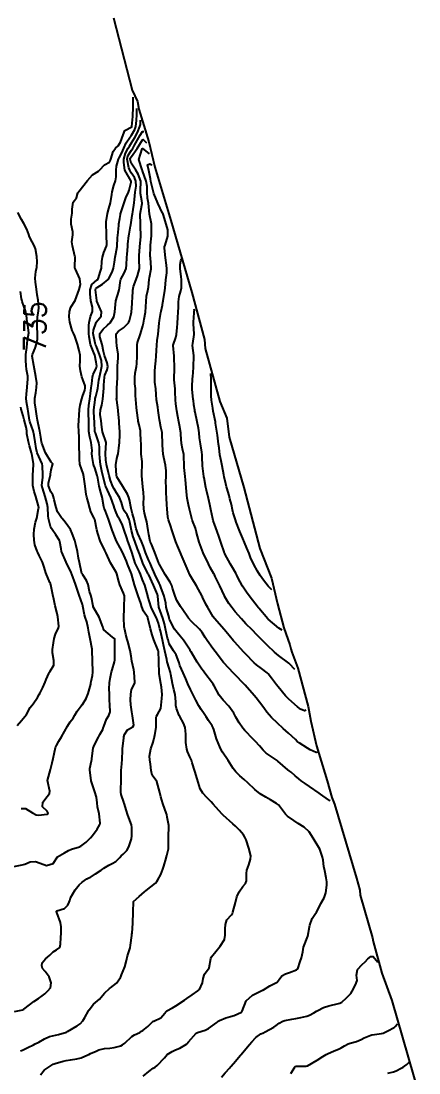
# Model space of a CAD drawing. Header units: metres. Extents: x 298520 to 308411, y 7433745 to 7450750.
# Drawn here: x 299092.3 to 299165.2, y 7449968.8 to 7450161.6 of the extents above; entities that cross this region are included whole.
import ezdxf
from ezdxf.enums import TextEntityAlignment as Align

# ---------------------------------------------------------------- set-up
doc = ezdxf.new("R2010")
doc.units = ezdxf.units.M
doc.header["$LTSCALE"] = 10
for name, color, linetype in [('Area', 45, 'Continuous'), ('Cotas', 45, 'Continuous'), ('Curvas de Nivel 1m', 11, 'Continuous'), ('Curvas de Nivel 5m', 15, 'Continuous')]:
    doc.layers.add(name, color=color, linetype=linetype)
doc.styles.add('Style-STANDARD', font='STANDARD.shx')

msp = doc.modelspace()

# ---------------------------------------------------------------- linework, layer by layer
at = {"layer": 'Area'}
msp.add_polyline3d([(299109.22, 7450162.2, 735.67), (299112.67, 7450148.95, 735.79), (299113.61, 7450146.84, 735.72), (299113.88, 7450145.45, 735.74), (299115.69, 7450139.48, 739.64), (299116.83, 7450134.81, 741.78), (299119.74, 7450125.02, 741.05), (299123.55, 7450111.86, 742.61), (299125.93, 7450103.21, 743.55), (299126.01, 7450101.61, 743.55), (299128.68, 7450091.88, 744.25), (299129.97, 7450088.84, 744.46), (299130.43, 7450085.34, 744.49), (299133.09, 7450076.13, 744.83), (299136.04, 7450064.91, 744.59), (299138.19, 7450059.5, 744.45), (299139.28, 7450054.82, 743.93), (299140.42, 7450050.38, 743.38), (299141.52, 7450047.29, 742.92), (299141.72, 7450046.57, 742.9), (299141.92, 7450045.92, 742.72), (299143.02, 7450043.03, 742.27), (299144.89, 7450035.98, 741.62), (299145.4, 7450033.29, 741.31), (299146.42, 7450028.75, 740.68), (299148.36, 7450022.35, 740.01), (299149.19, 7450019.29, 739.66), (299149.73, 7450018.05, 739.55), (299153.74, 7450004.49, 739.21), (299154.34, 7450002.34, 739.31), (299154.43, 7450001.42, 739.21), (299156.66, 7449993.59, 739.5), (299156.79, 7449992.93, 739.55), (299158.37, 7449987.12, 740.06), (299160.21, 7449982.09, 740.57), (299165.17, 7449964.93, 743.03)], dxfattribs=at)
at = {"layer": 'Curvas de Nivel 1m', "flags": 128}
for points, elevation in [([(299091.08, 7449980.08), (299092.65, 7449980.39), (299092.72, 7449980.42), (299092.8, 7449980.49), (299093.83, 7449981.31), (299094.67, 7449981.92), (299095.48, 7449982.46), (299096.2, 7449982.93), (299096.69, 7449983.33), (299097.24, 7449983.89), (299097.67, 7449984.43), (299097.83, 7449985.31), (299097.43, 7449986.43), (299096.73, 7449987.42), (299096.25, 7449987.96), (299096.09, 7449988.45), (299096.18, 7449989.02), (299096.76, 7449989.75), (299097.16, 7449990.04), (299097.57, 7449990.43), (299098.17, 7449991.03), (299098.78, 7449991.4), (299099.41, 7449991.79), (299099.51, 7449992.41), (299099.61, 7449993.61), (299099.68, 7449994.41), (299099.64, 7449995.6), (299099.5, 7449996.41), (299098.86, 7449998.2), (299098.8, 7449998.42), (299098.81, 7449998.48), (299098.86, 7449998.52), (299100.29, 7449998.98), (299100.88, 7449999.55), (299101.14, 7450000.14), (299101.21, 7450000.4), (299101.38, 7450000.88), (299102.23, 7450002.38), (299102.92, 7450003.27), (299103.51, 7450003.78), (299104.38, 7450004.36), (299104.74, 7450004.55), (299104.94, 7450004.65), (299105.96, 7450005.32), (299106.96, 7450006), (299107.15, 7450006.13), (299107.45, 7450006.32), (299108.38, 7450006.9), (299108.97, 7450007.18), (299109.68, 7450007.59), (299110.37, 7450008.29), (299110.67, 7450008.6), (299110.99, 7450008.89), (299111.69, 7450009.59), (299112.06, 7450010.26), (299112.51, 7450011.74), (299112.58, 7450012.26), (299112.61, 7450013.81), (299112.54, 7450014.26), (299112.24, 7450015.09), (299111.8, 7450016.27), (299111.64, 7450016.83), (299111.17, 7450018.28), (299111.15, 7450018.32), (299111.1, 7450018.44), (299110.67, 7450019.83), (299110.59, 7450020.28), (299110.57, 7450020.84), (299110.62, 7450022.28), (299110.64, 7450023.75), (299110.64, 7450024.28), (299110.68, 7450024.78), (299110.84, 7450026.28), (299110.89, 7450027.95), (299110.91, 7450028.27), (299111.14, 7450030.17), (299111.14, 7450030.27), (299111.12, 7450030.39), (299111.25, 7450030.85), (299111.81, 7450031.72), (299112.79, 7450032.25), (299112.95, 7450032.58), (299112.69, 7450034.26), (299112.58, 7450034.98), (299112.42, 7450036.26), (299112.37, 7450037.22), (299112.38, 7450038.26), (299112.53, 7450039.08), (299113.13, 7450040.25), (299113.17, 7450040.44), (299113.02, 7450042.25), (299112.94, 7450042.71), (299112.61, 7450044.26), (299112.46, 7450045.22), (299112.3, 7450046.26), (299111.85, 7450047.87), (299111.73, 7450048.27), (299111.47, 7450049.18), (299111.29, 7450050.08), (299111.25, 7450050.27), (299111.19, 7450050.57), (299111.11, 7450052.28), (299111.17, 7450053.92), (299111.18, 7450054.28), (299111.26, 7450055.99), (299111.24, 7450056.27), (299111.08, 7450056.76), (299110.42, 7450058.29), (299110.2, 7450058.91), (299109.87, 7450060.3), (299109.79, 7450060.48), (299109.61, 7450060.77), (299108.69, 7450062.31), (299107.9, 7450064.07), (299107.79, 7450064.32), (299107.66, 7450064.57), (299106.77, 7450066.33), (299106.34, 7450067.69), (299106.19, 7450068.34), (299105.79, 7450070.27), (299105.78, 7450070.34), (299105.72, 7450070.5), (299105.07, 7450071.68), (299104.88, 7450072.35), (299104.62, 7450073.5), (299104.33, 7450074.36), (299104.23, 7450074.81), (299104.07, 7450076.37), (299103.82, 7450078.09), (299103.76, 7450078.37), (299103.72, 7450078.48), (299103.04, 7450080.38), (299102.99, 7450081.24), (299102.99, 7450082.38), (299102.95, 7450083.3), (299102.97, 7450084.38), (299102.94, 7450085.34), (299102.89, 7450086.38), (299102.85, 7450087.45), (299102.86, 7450088.38), (299102.96, 7450089.36), (299103.03, 7450090.38), (299103.13, 7450091.22), (299103.45, 7450092.38), (299103.58, 7450092.78), (299104.01, 7450093.98), (299104.05, 7450094.32), (299104.06, 7450094.36), (299104.02, 7450094.74), (299103.59, 7450095.93), (299103.44, 7450096.37), (299103.18, 7450097.51), (299103.09, 7450098.37), (299103.11, 7450099.33), (299103.12, 7450100.37), (299102.96, 7450101.25), (299102.63, 7450102.38), (299102.13, 7450103.87), (299101.89, 7450104.39), (299101.67, 7450104.86), (299101.21, 7450106.4), (299101.14, 7450107.42), (299101.19, 7450108.4), (299101.42, 7450109.16), (299102.2, 7450110.39), (299102.95, 7450112.38), (299103.19, 7450113.34), (299103.04, 7450114.38), (299102.27, 7450116.13), (299102.18, 7450116.39), (299102.17, 7450116.49), (299102.19, 7450118.39), (299102.17, 7450118.52), (299101.73, 7450120.4), (299101.61, 7450121.11), (299101.78, 7450122.4), (299101.78, 7450122.96), (299101.51, 7450124.4), (299101.49, 7450125.29), (299101.66, 7450126.4), (299101.68, 7450127.12), (299101.82, 7450128.4), (299102.09, 7450128.72), (299102.43, 7450129.23), (299102.72, 7450130.1), (299102.87, 7450130.38), (299104.46, 7450132.36), (299105.41, 7450133.42), (299106.48, 7450134.1), (299106.72, 7450134.34), (299107.58, 7450135.24), (299108.5, 7450135.76), (299108.7, 7450136.12), (299108.74, 7450136.31), (299109.16, 7450137.68), (299109.63, 7450138.3), (299110.09, 7450138.74), (299110.54, 7450139.42), (299110.77, 7450140.07), (299110.82, 7450140.29), (299111.33, 7450141.52), (299112.58, 7450142.21), (299112.61, 7450142.24), (299112.62, 7450142.27), (299112.76, 7450144.11), (299112.82, 7450145.88), (299112.85, 7450147.66)], 736), ([(299092.19, 7449972.86), (299092.56, 7449973.01), (299093.56, 7449973.49), (299094.58, 7449973.96), (299094.92, 7449974.12), (299095.57, 7449974.46), (299096.59, 7449975.06), (299097.51, 7449975.51), (299098.6, 7449975.73), (299099.18, 7449975.83), (299100.6, 7449976.31), (299100.79, 7449976.4), (299102.61, 7449977.45), (299103.15, 7449977.83), (299103.65, 7449978.36), (299104, 7449978.98), (299104.65, 7449980.18), (299104.72, 7449980.28), (299104.76, 7449980.35), (299105.58, 7449981.42), (299106.67, 7449982.33), (299107.59, 7449983.41), (299108.51, 7449984.3), (299108.7, 7449984.43), (299109.76, 7449985.24), (299110.5, 7449986.28), (299110.57, 7449986.43), (299110.73, 7449986.77), (299111.3, 7449988.27), (299111.61, 7449989.42), (299111.82, 7449990.26), (299112.26, 7449991.73), (299112.37, 7449992.26), (299112.58, 7449994.03), (299112.62, 7449994.25), (299112.65, 7449994.42), (299112.79, 7449996.25), (299112.86, 7449998.25), (299112.89, 7450000.25), (299113.96, 7450001.18), (299114.91, 7450001.98), (299115.23, 7450002.23), (299116.93, 7450003.57), (299117.2, 7450003.93), (299117.37, 7450004.2), (299117.93, 7450005.21), (299118.29, 7450006.19), (299118.45, 7450006.71), (299118.88, 7450008.18), (299118.9, 7450008.26), (299118.99, 7450008.65), (299119.28, 7450009.9), (299119.32, 7450010.18), (299119.29, 7450011.91), (299119.29, 7450012.18), (299119.37, 7450013.86), (299119.35, 7450014.18), (299119.08, 7450015.69), (299118.98, 7450016.18), (299118.94, 7450016.33), (299118.25, 7450018.19), (299117.9, 7450019.41), (299117.72, 7450020.19), (299117.15, 7450022.2), (299116.31, 7450023.36), (299116.13, 7450024.22), (299116.01, 7450025.4), (299115.87, 7450026.22), (299115.84, 7450026.86), (299116.09, 7450028.22), (299116.47, 7450029.44), (299116.68, 7450030.21), (299116.79, 7450030.67), (299117.06, 7450032.2), (299117.05, 7450033.97), (299117.08, 7450034.2), (299117.3, 7450034.51), (299117.9, 7450035.6), (299117.97, 7450036.19), (299118.08, 7450037.44), (299118.17, 7450038.19), (299118.04, 7450039.51), (299117.89, 7450040.19), (299117.61, 7450041.98), (299117.6, 7450042.2), (299117.56, 7450044.05), (299117.55, 7450044.2), (299117.45, 7450046.19), (299117.43, 7450046.24), (299116.65, 7450048.21), (299116.33, 7450049.08), (299116.01, 7450050.22), (299115.54, 7450052.2), (299115.53, 7450052.23), (299115.51, 7450052.26), (299114.74, 7450053.44), (299114.43, 7450054.24), (299114.22, 7450054.92), (299113.76, 7450056.25), (299113.56, 7450056.82), (299113.1, 7450058.25), (299112.91, 7450058.93), (299112.52, 7450060.26), (299111.82, 7450062.07), (299111.75, 7450062.27), (299111.63, 7450062.61), (299110.86, 7450064.28), (299110.43, 7450065.06), (299109.8, 7450066.3), (299109.68, 7450066.57), (299109.02, 7450068.31), (299108.65, 7450069.37), (299108.31, 7450070.31), (299107.74, 7450071.8), (299107.55, 7450072.32), (299107.47, 7450072.6), (299107.13, 7450074.33), (299106.91, 7450075.2), (299106.61, 7450076.33), (299106.34, 7450077.81), (299106.24, 7450078.34), (299105.84, 7450079.73), (299105.66, 7450080.16), (299105.59, 7450080.34), (299105.32, 7450081.81), (299105.29, 7450082.35), (299105.3, 7450082.92), (299105.14, 7450084.35), (299104.88, 7450085.34), (299104.74, 7450086.36), (299104.72, 7450087.16), (299104.7, 7450088.36), (299104.67, 7450089.64), (299104.66, 7450090.36), (299104.73, 7450091.12), (299104.88, 7450092.36), (299105.01, 7450093.34), (299105.15, 7450094.35), (299105.24, 7450095.13), (299105.38, 7450096.35), (299105.5, 7450096.88), (299106.05, 7450097.95), (299106.15, 7450098.24), (299106.17, 7450098.34), (299106.06, 7450099.08), (299105.79, 7450100.34), (299105.62, 7450100.81), (299105.05, 7450102.35), (299104.76, 7450103.72), (299104.7, 7450104.35), (299104.72, 7450105.78), (299104.8, 7450106.35), (299105.05, 7450107.47), (299105.36, 7450108.35), (299105.37, 7450109.16), (299105.1, 7450110.35), (299104.98, 7450111.58), (299104.98, 7450112.35), (299105.26, 7450113.33), (299106.24, 7450114.15), (299106.36, 7450114.22), (299106.45, 7450114.34), (299106.86, 7450115.74), (299107.01, 7450116.33), (299107.11, 7450117.51), (299107.2, 7450118.33), (299107.46, 7450119.17), (299107.97, 7450120.32), (299108.03, 7450120.62), (299107.95, 7450122.32), (299107.94, 7450122.73), (299107.89, 7450124.32), (299107.9, 7450124.79), (299108.16, 7450126.32), (299108.4, 7450127.22), (299108.67, 7450128.31), (299108.91, 7450129.83), (299109.01, 7450130.3), (299109.31, 7450131.44), (299109.59, 7450132.3), (299109.73, 7450133.04), (299109.72, 7450134.3), (299109.81, 7450134.98), (299110.15, 7450136.29), (299110.26, 7450136.54), (299110.52, 7450136.95), (299110.97, 7450137.85), (299111.13, 7450138.28), (299111.54, 7450139.28), (299112.22, 7450140.27), (299112.38, 7450140.45), (299112.56, 7450140.71), (299113.12, 7450141.72), (299113.31, 7450142.26), (299113.47, 7450143.38), (299113.5, 7450144.47), (299113.52, 7450145.56)], 737), ([(299095.89, 7449968.46), (299096.52, 7449969.3), (299098.19, 7449970.43), (299098.53, 7449970.57), (299099.99, 7449970.96), (299100.54, 7449971.09), (299101.39, 7449971.24), (299102.54, 7449971.38), (299103.33, 7449971.58), (299104.55, 7449972.13), (299104.7, 7449972.2), (299105.04, 7449972.35), (299106.07, 7449972.82), (299106.56, 7449973.03), (299107.58, 7449973.3), (299108.57, 7449973.38), (299109.36, 7449973.5), (299110.58, 7449973.81), (299110.9, 7449973.95), (299111.32, 7449974.27), (299112.6, 7449975.47), (299113.06, 7449975.78), (299114.03, 7449976.24), (299114.38, 7449976.45), (299114.61, 7449976.62), (299115.52, 7449977.31), (299116.39, 7449978.21), (299116.53, 7449978.3), (299116.62, 7449978.33), (299117.89, 7449978.93), (299118.65, 7449979.74), (299118.83, 7449980), (299119.03, 7449980.18), (299120.05, 7449980.77), (299120.66, 7449981.1), (299122.25, 7449982.14), (299122.68, 7449982.45), (299123.65, 7449983.15), (299124.69, 7449983.89), (299124.83, 7449983.97), (299125.01, 7449984.11), (299125.51, 7449985.3), (299125.64, 7449986.1), (299125.89, 7449986.94), (299126.74, 7449988.09), (299127.05, 7449989.8), (299127.19, 7449990.08), (299128.79, 7449992.06), (299129.56, 7449993.3), (299129.69, 7449994.05), (299129.68, 7449995.2), (299129.73, 7449996.05), (299130.02, 7449996.88), (299130.86, 7449997.8), (299131.01, 7449998.04), (299131.11, 7449998.28), (299131.57, 7450000.03), (299131.83, 7450001.09), (299132.23, 7450002.02), (299132.92, 7450002.96), (299133.39, 7450003.55), (299133.58, 7450004), (299133.61, 7450005.35), (299133.66, 7450006), (299133.99, 7450006.98), (299134.34, 7450008), (299134.36, 7450008.62), (299134.04, 7450010), (299133.51, 7450011.52), (299133.3, 7450012.01), (299133.04, 7450012.43), (299132.33, 7450013.3), (299131.59, 7450014.03), (299131.06, 7450014.5), (299129.34, 7450016.06), (299129.09, 7450016.32), (299127.5, 7450018.08), (299127.11, 7450018.51), (299126.33, 7450019.3), (299125.59, 7450020.1), (299125.13, 7450020.91), (299124.74, 7450022.11), (299124.57, 7450022.71), (299124.14, 7450024.12), (299123.67, 7450025.66), (299123.5, 7450026.13), (299123.21, 7450026.78), (299122.79, 7450027.71), (299122.65, 7450028.14), (299122.47, 7450029.37), (299122.47, 7450030.14), (299122.51, 7450030.89), (299122.35, 7450032.14), (299122.04, 7450032.91), (299121.37, 7450034.15), (299121.29, 7450034.31), (299120.76, 7450035.61), (299120.67, 7450036.16), (299120.66, 7450036.82), (299120.5, 7450038.16), (299120.3, 7450039.11), (299120.03, 7450040.17), (299119.73, 7450041.84), (299119.67, 7450042.18), (299119.61, 7450042.39), (299119.4, 7450043.02), (299119.09, 7450044.18), (299119, 7450044.6), (299118.63, 7450046.19), (299118.39, 7450047.25), (299118.18, 7450048.19), (299117.82, 7450049.86), (299117.75, 7450050.2), (299117.5, 7450051.23), (299117.13, 7450052.21), (299116.57, 7450053.26), (299116.16, 7450054.21), (299115.55, 7450056.11), (299115.53, 7450056.19), (299115.52, 7450056.22), (299115.5, 7450056.27), (299114.96, 7450058.23), (299114.56, 7450059.2), (299114.17, 7450060.24), (299114.01, 7450060.64), (299113.61, 7450061.4), (299113.23, 7450062.25), (299113.02, 7450062.87), (299112.59, 7450064.26), (299111.99, 7450065.95), (299111.88, 7450066.27), (299111.68, 7450066.9), (299111.19, 7450068.28), (299110.8, 7450069.37), (299110.35, 7450070.29), (299110.12, 7450070.69), (299109.74, 7450071.51), (299109.44, 7450072.3), (299109.3, 7450072.75), (299108.74, 7450074.31), (299108.43, 7450074.97), (299107.82, 7450076.32), (299107.79, 7450076.4), (299107.26, 7450078.33), (299107.07, 7450079.09), (299106.84, 7450080.33), (299106.71, 7450081.48), (299106.66, 7450082.33), (299106.66, 7450083.55), (299106.56, 7450084.33), (299105.91, 7450086.15), (299105.86, 7450086.28), (299105.84, 7450086.34), (299105.74, 7450088.15), (299105.74, 7450088.34), (299105.72, 7450088.56), (299105.63, 7450090.35), (299105.85, 7450092.21), (299105.87, 7450092.34), (299105.89, 7450092.44), (299105.99, 7450092.82), (299106.32, 7450094.02), (299106.38, 7450094.34), (299106.58, 7450095.79), (299106.66, 7450096.33), (299106.93, 7450097.45), (299107.1, 7450098.33), (299107.03, 7450099.37), (299106.75, 7450100.33), (299106.1, 7450101.98), (299105.96, 7450102.34), (299105.9, 7450102.55), (299105.53, 7450104.35), (299105.55, 7450104.94), (299106.09, 7450106.34), (299106.11, 7450106.38), (299106.15, 7450106.45), (299106.98, 7450107.52), (299107.06, 7450108.33), (299106.2, 7450110.29), (299106.18, 7450110.34), (299106.18, 7450110.36), (299105.93, 7450112.34), (299105.98, 7450112.58), (299106.23, 7450112.78), (299107.21, 7450113.35), (299108.24, 7450114.23), (299108.31, 7450114.32), (299108.99, 7450115.58), (299109.24, 7450116.31), (299109.42, 7450117.44), (299109.54, 7450118.3), (299109.68, 7450118.92), (299109.93, 7450120.3), (299109.99, 7450121.95), (299110, 7450122.3), (299110.2, 7450124.13), (299110.21, 7450124.29), (299110.22, 7450124.43), (299110.38, 7450125.39), (299110.51, 7450126.17), (299110.54, 7450126.29), (299110.98, 7450127.71), (299111.18, 7450128.28), (299111.52, 7450129.18), (299112.01, 7450130.27), (299112.13, 7450130.58), (299112.46, 7450132.08), (299112.48, 7450132.25), (299112.48, 7450132.27), (299111.33, 7450134.28), (299111.1, 7450135.69), (299111.14, 7450136.28), (299111.44, 7450137.36), (299111.92, 7450138.28), (299112.14, 7450138.67), (299112.54, 7450139.28), (299113.15, 7450140.26), (299113.62, 7450141.2), (299114.08, 7450142.25), (299114.17, 7450142.66), (299114.19, 7450143.06), (299114.19, 7450143.46)], 738), ([(299114.65, 7449968.23), (299115.68, 7449969.06), (299116.52, 7449969.66), (299116.85, 7449969.89), (299117.21, 7449970.2), (299118.55, 7449971.58), (299118.82, 7449971.91), (299119.09, 7449972.17), (299119.96, 7449972.77), (299120.57, 7449973.02), (299121.37, 7449973.36), (299122.58, 7449974.06), (299122.63, 7449974.09), (299122.67, 7449974.14), (299122.97, 7449974.52), (299124.35, 7449976.11), (299124.6, 7449976.25), (299126.04, 7449976.66), (299126.61, 7449976.93), (299128.13, 7449978.07), (299128.39, 7449978.3), (299128.63, 7449978.45), (299129.8, 7449978.89), (299130.64, 7449979.13), (299131.32, 7449979.36), (299132.65, 7449979.95), (299132.7, 7449979.98), (299132.75, 7449980.02), (299132.8, 7449980.16), (299133.53, 7449982.01), (299134.68, 7449983.04), (299135.29, 7449983.38), (299136.54, 7449983.97), (299136.66, 7449984.01), (299136.69, 7449984.03), (299137.88, 7449984.78), (299138.71, 7449985.18), (299139.2, 7449985.45), (299139.56, 7449985.93), (299140.05, 7449986.6), (299140.73, 7449986.97), (299141.44, 7449987.21), (299142.74, 7449987.69), (299142.98, 7449987.9), (299143.4, 7449989.25), (299143.64, 7449989.89), (299143.9, 7449991), (299144.06, 7449991.88), (299144.81, 7449993.87), (299145.13, 7449995.57), (299145.18, 7449995.87), (299145.61, 7449997.11), (299146.1, 7449997.86), (299146.41, 7449998.31), (299146.88, 7449999.2), (299147.22, 7449999.84), (299147.82, 7450000.92), (299148.15, 7450001.83), (299148.32, 7450003.23), (299148.32, 7450003.83), (299148.21, 7450004.56), (299147.92, 7450005.84), (299147.77, 7450006.64), (299147.63, 7450007.84), (299147.51, 7450008.36), (299147, 7450009.85), (299145.78, 7450011.86), (299145.04, 7450013.02), (299144.13, 7450013.88), (299143.06, 7450014.56), (299142.27, 7450015.1), (299141.08, 7450015.85), (299141.01, 7450015.92), (299140.76, 7450016.25), (299139.45, 7450017.94), (299139.11, 7450018.22), (299138, 7450018.85), (299137.12, 7450019.36), (299136.12, 7450019.98), (299135.13, 7450020.74), (299133.81, 7450022), (299133.16, 7450022.59), (299132.39, 7450023.24), (299131.62, 7450024.03), (299131.42, 7450024.28), (299131.18, 7450024.62), (299130.26, 7450026.05), (299129.22, 7450027.61), (299128.95, 7450028.06), (299128.7, 7450028.6), (299128.12, 7450030.07), (299127.6, 7450031.75), (299127.46, 7450032.08), (299127.28, 7450032.41), (299126.62, 7450033.43), (299126.18, 7450034.1), (299125.82, 7450034.62), (299125.31, 7450035.42), (299124.89, 7450036.11), (299124.33, 7450037.12), (299123.81, 7450038.13), (299123.35, 7450039.07), (299122.87, 7450040.13), (299122.48, 7450041.04), (299121.97, 7450042.14), (299121.41, 7450043.51), (299121.26, 7450044), (299121.21, 7450044.15), (299120.69, 7450045.42), (299120.25, 7450046.17), (299119.45, 7450047.48), (299119.22, 7450048.18), (299119.14, 7450048.51), (299118.76, 7450050.19), (299118.57, 7450051.12), (299118.29, 7450052.19), (299117.53, 7450054.2), (299117.36, 7450056.2), (299117.28, 7450056.48), (299116.54, 7450058.21), (299115.69, 7450060.13), (299115.65, 7450060.22), (299115.6, 7450060.31), (299114.93, 7450061.55), (299114.62, 7450062.24), (299114.03, 7450063.86), (299113.89, 7450064.25), (299113.83, 7450064.42), (299113.66, 7450064.85), (299113.12, 7450066.26), (299112.84, 7450067.1), (299112.52, 7450068.26), (299112.23, 7450069.75), (299112.1, 7450070.27), (299111.73, 7450071.08), (299111.26, 7450071.8), (299111.02, 7450072.28), (299110.68, 7450073.36), (299110.31, 7450074.28), (299109.78, 7450075.15), (299109.34, 7450075.84), (299109.12, 7450076.3), (299108.71, 7450077.4), (299108.45, 7450078.31), (299108.34, 7450078.82), (299107.95, 7450080.32), (299107.93, 7450080.41), (299107.85, 7450081.15), (299107.76, 7450082.32), (299107.76, 7450082.43), (299107.88, 7450084.32), (299107.87, 7450084.34), (299107.23, 7450086.33), (299107.1, 7450087.15), (299106.97, 7450088.33), (299106.82, 7450089.47), (299106.86, 7450090.33), (299107.08, 7450091.22), (299107.26, 7450092.33), (299107.34, 7450092.98), (299107.45, 7450094.33), (299107.49, 7450094.86), (299107.6, 7450096.32), (299107.67, 7450096.69), (299108.05, 7450097.69), (299108.2, 7450098.32), (299108.06, 7450098.95), (299107.59, 7450100.32), (299107.4, 7450101.01), (299107.14, 7450102.33), (299106.73, 7450103.73), (299106.75, 7450104.33), (299107.36, 7450105.11), (299108.15, 7450105.84), (299108.6, 7450106.31), (299109.28, 7450107.42), (299109.51, 7450108.3), (299109.52, 7450108.96), (299109.69, 7450110.3), (299110.22, 7450112.1), (299110.24, 7450112.27), (299110.25, 7450112.29), (299110.49, 7450114.03), (299110.58, 7450114.29), (299111.17, 7450115.37), (299111.54, 7450116.28), (299111.64, 7450116.92), (299111.67, 7450118.28), (299111.72, 7450118.86), (299111.84, 7450120.27), (299111.87, 7450120.73), (299112.05, 7450122.27), (299112.09, 7450122.53), (299112.36, 7450124.03), (299112.4, 7450124.27), (299112.67, 7450125.99), (299112.7, 7450126.27), (299112.75, 7450126.62), (299113.03, 7450128.26), (299113.08, 7450128.92), (299113.22, 7450130.26), (299113.36, 7450131.35), (299113.35, 7450132.26), (299113.11, 7450132.91), (299112.48, 7450133.79), (299112.2, 7450134.27), (299112.07, 7450134.69), (299111.76, 7450136.28), (299111.88, 7450136.91), (299112.53, 7450137.91), (299112.78, 7450138.27), (299113.11, 7450138.84), (299113.9, 7450140.25), (299114.13, 7450140.68), (299114.57, 7450141.36), (299114.79, 7450141.37)], 739), ([(299146.63, 7450027.59), (299146.36, 7450027.56), (299145.22, 7450028.06), (299144.78, 7450028.32), (299143.24, 7450029.3), (299142.9, 7450029.56), (299142.55, 7450029.9), (299141.26, 7450031.07), (299140.32, 7450031.93), (299139.28, 7450032.9), (299138.16, 7450033.95), (299137.3, 7450034.92), (299136.89, 7450035.55), (299136.6, 7450035.97), (299135.34, 7450037.56), (299134.97, 7450037.99), (299133.36, 7450039.88), (299133.3, 7450039.95), (299133.23, 7450040.01), (299131.39, 7450041.92), (299131.28, 7450042.04), (299129.41, 7450044.06), (299127.84, 7450046.08), (299127.44, 7450046.62), (299126.38, 7450048.1), (299126.02, 7450048.65), (299125.48, 7450049.51), (299124.98, 7450050.12), (299123.5, 7450051.54), (299122.97, 7450052.14), (299121.81, 7450053.87), (299121.62, 7450054.15), (299121.53, 7450054.28), (299120.82, 7450055.43), (299120.51, 7450056.17), (299120.06, 7450057.69), (299119.91, 7450058.18), (299119.81, 7450058.4), (299119.59, 7450058.77), (299118.71, 7450060.19), (299117.62, 7450062.11), (299117.58, 7450062.2), (299117.55, 7450062.27), (299116.82, 7450064.21), (299116.17, 7450065.71), (299115.98, 7450066.22), (299115.69, 7450067.49), (299115.58, 7450068.22), (299115.31, 7450069.82), (299115.2, 7450070.23), (299114.89, 7450071.39), (299114.77, 7450072.23), (299114.75, 7450073.24), (299114.78, 7450074.23), (299114.72, 7450075.17), (299114.6, 7450076.24), (299114.46, 7450077.6), (299114.4, 7450078.24), (299114.4, 7450078.81), (299114.49, 7450080.24), (299114.46, 7450080.85), (299114.3, 7450082.24), (299114.32, 7450083.81), (299114.3, 7450084.24), (299114.27, 7450084.62), (299114.21, 7450086.25), (299114.18, 7450086.51), (299113.93, 7450087.61), (299113.78, 7450088.25), (299113.76, 7450088.43), (299113.51, 7450090.25), (299113.45, 7450090.78), (299113.31, 7450092.26), (299113.29, 7450092.96), (299113.25, 7450094.26), (299113.16, 7450095.12), (299113.12, 7450096.26), (299113.22, 7450097.08), (299113.44, 7450098.26), (299113.52, 7450098.8), (299113.57, 7450100.26), (299113.55, 7450100.79), (299113.57, 7450102.26), (299113.66, 7450102.7), (299114.12, 7450104.12), (299114.16, 7450104.25), (299114.63, 7450105.76), (299114.75, 7450106.24), (299114.88, 7450106.95), (299115.07, 7450108.24), (299115.18, 7450109.24), (299115.21, 7450110.23), (299115.27, 7450111.17), (299115.53, 7450112.23), (299115.65, 7450112.8), (299115.79, 7450114.22), (299115.85, 7450114.63), (299116.12, 7450116.22), (299116.13, 7450116.37), (299115.99, 7450118.22), (299115.98, 7450118.54), (299116, 7450120.22), (299116.02, 7450120.52), (299116.18, 7450122.22), (299116.19, 7450122.38), (299116.2, 7450124.22), (299116.17, 7450124.42), (299115.8, 7450126.23), (299115.76, 7450126.87), (299115.63, 7450128.23), (299115.48, 7450129.17), (299115.4, 7450130.23), (299115.39, 7450131.29), (299115.22, 7450132.23), (299114.57, 7450134.15), (299114.54, 7450134.24), (299114.48, 7450134.35), (299113.88, 7450136.25), (299114.47, 7450138.18), (299114.51, 7450138.24), (299114.53, 7450138.26), (299115.41, 7450137.56), (299115.76, 7450137.25)], 741), ([(299144.44, 7450035.34), (299144.21, 7450035.17), (299143.5, 7450035.51), (299143.31, 7450035.63), (299143.15, 7450035.73), (299142.95, 7450035.9), (299141.33, 7450037.32), (299140.73, 7450037.93), (299139.36, 7450039.55), (299139.07, 7450039.94), (299138.15, 7450041.18), (299137.57, 7450041.96), (299137.39, 7450042.12), (299136.34, 7450042.92), (299135.41, 7450043.63), (299135.01, 7450043.99), (299133.43, 7450045.61), (299133.23, 7450045.81), (299133.04, 7450046.02), (299131.46, 7450047.75), (299131.2, 7450048.04), (299130.4, 7450048.97), (299129.48, 7450050.06), (299127.73, 7450052.08), (299127.51, 7450052.39), (299126.51, 7450054.1), (299126.17, 7450054.74), (299125.55, 7450056.03), (299125.52, 7450056.11), (299125.47, 7450056.2), (299124.41, 7450058.12), (299123.6, 7450059.48), (299123.21, 7450060.13), (299122.89, 7450060.86), (299122.36, 7450062.14), (299121.65, 7450063.86), (299121.53, 7450064.15), (299120.96, 7450065.45), (299120.68, 7450066.16), (299120.1, 7450067.78), (299119.96, 7450068.18), (299119.9, 7450068.37), (299119.71, 7450068.94), (299119.31, 7450070.18), (299119.21, 7450070.7), (299119.06, 7450072.19), (299119.01, 7450072.93), (299118.93, 7450074.19), (299118.87, 7450075.1), (299118.85, 7450076.19), (299118.84, 7450077.15), (299118.85, 7450078.19), (299118.86, 7450079.16), (299118.76, 7450080.19), (299118.46, 7450081.59), (299118.36, 7450082.2), (299118.22, 7450083.87), (299118.2, 7450084.2), (299118.16, 7450085.95), (299118.14, 7450086.2), (299117.92, 7450087.16), (299117.69, 7450088.2), (299117.64, 7450088.5), (299117.43, 7450090.21), (299117.34, 7450090.84), (299117.14, 7450092.21), (299117.06, 7450093.15), (299116.96, 7450094.21), (299116.83, 7450095.41), (299116.79, 7450096.21), (299116.81, 7450097.44), (299116.86, 7450098.21), (299116.97, 7450099.31), (299117.04, 7450100.21), (299117.08, 7450101.22), (299117.15, 7450102.21), (299117.25, 7450103.07), (299117.4, 7450104.21), (299117.48, 7450104.86), (299117.58, 7450106.21), (299117.65, 7450106.72), (299117.93, 7450108.2), (299117.96, 7450108.41), (299118.19, 7450109.56), (299118.3, 7450110.1), (299118.31, 7450110.2), (299118.33, 7450110.33), (299118.63, 7450112.19), (299118.68, 7450112.65), (299118.84, 7450114.19), (299118.98, 7450115.48), (299119, 7450116.19), (299118.95, 7450116.86), (299118.76, 7450118.19), (299118.56, 7450119.96), (299118.58, 7450120.2), (299118.68, 7450120.55), (299119.21, 7450122.19), (299119.19, 7450123.36), (299118.39, 7450126.01), (299118.31, 7450126.2), (299118.22, 7450126.38), (299117.35, 7450128.21), (299116.65, 7450129.99), (299116.44, 7450130.76), (299116.1, 7450132.22), (299116.01, 7450132.68), (299115.69, 7450134.23), (299115.49, 7450135.24), (299115.89, 7450135.45), (299116.14, 7450135.29), (299116.25, 7450135.19)], 742), ([(299142.45, 7450042.73), (299141.47, 7450043.8), (299141.41, 7450043.86), (299141.34, 7450043.92), (299139.43, 7450045.34), (299138.71, 7450045.95), (299137.45, 7450047.14), (299136.62, 7450047.97), (299136.05, 7450048.56), (299135.47, 7450049.14), (299134.6, 7450050), (299133.49, 7450051.12), (299132.65, 7450052.02), (299131.52, 7450053.35), (299130.94, 7450054.04), (299130.34, 7450054.85), (299129.64, 7450056.06), (299129.56, 7450056.24), (299128.73, 7450058.07), (299127.85, 7450059.83), (299127.72, 7450060.08), (299127.6, 7450060.27), (299126.95, 7450061.43), (299126.62, 7450062.1), (299125.65, 7450064.11), (299124.92, 7450066.12), (299124.63, 7450067.18), (299124.39, 7450068.12), (299124.23, 7450068.64), (299123.72, 7450070.02), (299123.69, 7450070.13), (299123.67, 7450070.19), (299123.16, 7450072.14), (299122.97, 7450072.92), (299122.73, 7450074.14), (299122.61, 7450075.31), (299122.56, 7450076.14), (299122.43, 7450077.52), (299122.37, 7450078.14), (299122.2, 7450079.78), (299122.18, 7450080.15), (299122.13, 7450081.87), (299122.1, 7450082.15), (299121.88, 7450083.2), (299121.71, 7450084.15), (299121.59, 7450085.83), (299121.56, 7450086.16), (299121.31, 7450087.54), (299121.19, 7450088.16), (299121, 7450089.1), (299120.83, 7450090.16), (299120.67, 7450091.47), (299120.61, 7450092.16), (299120.53, 7450093.64), (299120.5, 7450094.17), (299120.36, 7450095.84), (299120.34, 7450096.17), (299120.39, 7450097.83), (299120.39, 7450098.17), (299120.37, 7450099.87), (299120.35, 7450100.17), (299120.15, 7450102.13), (299120.15, 7450102.17), (299120.68, 7450103.61), (299120.8, 7450104.16), (299120.89, 7450105.42), (299120.93, 7450106.16), (299121.02, 7450107.31), (299121.08, 7450108.16), (299121.11, 7450109.24), (299121.14, 7450110.16), (299121.28, 7450111.09), (299121.57, 7450112.16), (299121.67, 7450112.72), (299121.7, 7450114.16), (299121.63, 7450114.78), (299121.43, 7450116.16), (299121.45, 7450116.99), (299121.54, 7450117.66), (299121.66, 7450118.05)], 743), ([(299092.3, 7450017.29), (299093.09, 7450017.3), (299094.41, 7450016.48), (299095.08, 7450016.13), (299095.5, 7450016.04), (299097.08, 7450016.22), (299097.21, 7450016.31), (299097.25, 7450016.44), (299097.09, 7450016.8), (299096.25, 7450017.6), (299096.32, 7450018.45), (299097.11, 7450019.5), (299097.53, 7450020.03), (299097.58, 7450020.44), (299097.15, 7450022.44), (299097.68, 7450024.43), (299097.98, 7450025.64), (299098.17, 7450026.43), (299098.36, 7450027.28), (299098.64, 7450028.43), (299098.81, 7450028.84), (299099.23, 7450029.6), (299099.71, 7450030.41), (299100.26, 7450031.4), (299100.79, 7450032.4), (299101.28, 7450033.15), (299101.82, 7450033.85), (299102.15, 7450034.38), (299102.58, 7450035.11), (299103.32, 7450036.09), (299103.44, 7450036.25), (299103.53, 7450036.37), (299104.23, 7450037.46), (299104.61, 7450038.36), (299105.06, 7450040.05), (299105.11, 7450040.34), (299105.14, 7450040.57), (299105.38, 7450041.67), (299105.47, 7450042.26), (299105.47, 7450042.34), (299105.41, 7450044.34), (299105.32, 7450046.23), (299105.32, 7450046.34), (299105.32, 7450046.46), (299104.99, 7450048.35), (299104.72, 7450049.6), (299104.62, 7450050.35), (299104.38, 7450051.47), (299104.07, 7450052.36), (299103.94, 7450052.79), (299103.61, 7450054.37), (299103.6, 7450054.43), (299103.54, 7450054.64), (299102.97, 7450056.38), (299102.67, 7450057.27), (299102.28, 7450058.38), (299101.6, 7450060.24), (299101.55, 7450060.34), (299101.53, 7450060.39), (299101.47, 7450060.53), (299100.59, 7450062.4), (299099.77, 7450064.29), (299099.73, 7450064.41), (299099.66, 7450064.85), (299099.42, 7450066.16), (299099.32, 7450066.42), (299098.7, 7450067.42), (299097.99, 7450068.44), (299097.87, 7450068.61), (299097.71, 7450068.97), (299097.31, 7450070.44), (299097.26, 7450070.91), (299097.2, 7450072.45), (299097.1, 7450073.1), (299096.72, 7450074.45), (299096.21, 7450076.04), (299096.14, 7450076.46), (299096.27, 7450078), (299096.3, 7450078.46), (299096.23, 7450080.07), (299096.15, 7450080.46), (299095.85, 7450081.11), (299095.27, 7450082.47), (299095.05, 7450083.29), (299094.87, 7450084.47), (299094.71, 7450085.67), (299094.54, 7450086.47), (299093.94, 7450088.19), (299093.86, 7450088.48), (299093.61, 7450090.13), (299093.54, 7450090.49), (299093.28, 7450091.8), (299093.22, 7450092.49), (299093.28, 7450093.21), (299093.45, 7450094.49), (299093.55, 7450096.01), (299093.52, 7450096.49), (299093.33, 7450097.77), (299093.26, 7450098.49), (299093.2, 7450099.36), (299093.21, 7450100.49), (299093.39, 7450101.78), (299093.44, 7450102.49), (299093.5, 7450103.1), (299093.71, 7450104.49), (299093.54, 7450105.88), (299093.45, 7450106.49), (299093.33, 7450107.65), (299093.11, 7450108.5), (299092.51, 7450110.2), (299092.42, 7450110.51), (299092.39, 7450110.69), (299092.22, 7450112.03)], 734), ([(299140.14, 7450049.95), (299139.49, 7450050.34), (299137.57, 7450051.96), (299137.5, 7450052.03), (299135.84, 7450053.99), (299135.7, 7450054.15), (299135.54, 7450054.35), (299134.25, 7450056), (299133.57, 7450056.92), (299132.85, 7450058.02), (299132.02, 7450059.6), (299131.8, 7450060.03), (299131.61, 7450060.39), (299131, 7450061.43), (299130.66, 7450062.04), (299129.65, 7450063.98), (299129.61, 7450064.06), (299129.58, 7450064.13), (299128.92, 7450066.07), (299128.54, 7450067.22), (299128.23, 7450068.07), (299127.72, 7450069.41), (299127.53, 7450069.9), (299127.48, 7450070.08), (299127.41, 7450070.4), (299127.06, 7450072.09), (299126.87, 7450072.98), (299126.62, 7450074.09), (299126.26, 7450075.63), (299126.15, 7450076.1), (299125.81, 7450077.91), (299125.78, 7450078.07), (299125.78, 7450078.1), (299125.77, 7450078.14), (299125.53, 7450080.1), (299125.48, 7450081.73), (299125.47, 7450082.11), (299125.39, 7450082.58), (299125.14, 7450084.11), (299124.98, 7450085.19), (299124.9, 7450086.12), (299124.79, 7450086.99), (299124.57, 7450088.12), (299124.19, 7450089.89), (299124.14, 7450090.13), (299124.12, 7450090.28), (299123.97, 7450091.25), (299123.86, 7450092.13), (299123.84, 7450092.27), (299123.67, 7450094.13), (299123.66, 7450094.49), (299123.73, 7450096.13), (299123.75, 7450096.42), (299123.91, 7450098.13), (299123.91, 7450098.27), (299123.93, 7450100.13), (299123.92, 7450100.3), (299123.72, 7450102.13), (299123.74, 7450102.5), (299123.99, 7450104.13), (299124, 7450104.26), (299123.89, 7450106.13), (299123.9, 7450106.39), (299123.99, 7450108.13), (299124.01, 7450108.3), (299124.03, 7450108.42), (299124.04, 7450108.55), (299124.02, 7450108.77)], 744), ([(299091.61, 7450032.51), (299092.38, 7450033.4), (299093.29, 7450034.49), (299094, 7450035.79), (299094.5, 7450036.47), (299095.33, 7450037.61), (299095.65, 7450038.15), (299095.81, 7450038.46), (299096.32, 7450039.48), (299096.7, 7450040.45), (299096.88, 7450040.93), (299097.39, 7450042.03), (299097.54, 7450042.29), (299097.66, 7450042.44), (299098.3, 7450043.53), (299098.33, 7450044.43), (299098.06, 7450045.8), (299098.04, 7450046.43), (299098.24, 7450047.64), (299098.37, 7450048.43), (299098.64, 7450049.26), (299099.17, 7450050.42), (299099.21, 7450050.7), (299099.02, 7450052.42), (299098.9, 7450053.04), (299098.58, 7450054.43), (299098.31, 7450055.67), (299098.15, 7450056.43), (299097.77, 7450058.25), (299097.72, 7450058.44), (299097.68, 7450058.53), (299097.59, 7450058.7), (299096.83, 7450060.45), (299096.53, 7450061.54), (299096.24, 7450062.45), (299095.64, 7450063.66), (299095.37, 7450064.18), (299095.25, 7450064.47), (299094.82, 7450065.63), (299094.69, 7450066.47), (299094.67, 7450067.49), (299094.71, 7450068.47), (299094.98, 7450069.73), (299095.18, 7450070.47), (299095.52, 7450072.24), (299095.55, 7450072.46), (299095.53, 7450072.68), (299095.01, 7450074.47), (299094.69, 7450075.39), (299094.48, 7450076.48), (299094.47, 7450077.82), (299094.49, 7450078.48), (299094.53, 7450079.18), (299094.58, 7450080.47), (299094.37, 7450081.97), (299094.23, 7450082.48), (299093.88, 7450083.75), (299093.68, 7450084.48), (299093.37, 7450085.95), (299093.34, 7450086.49), (299093.24, 7450087.17), (299092.9, 7450088.5), (299092.7, 7450089.25), (299092.35, 7450090.5), (299092.28, 7450090.82)], 733), ([(299141.71, 7449968.72), (299142.42, 7449969.9), (299142.53, 7449970.02), (299142.7, 7449970.06), (299144.53, 7449970.03), (299144.78, 7449970.11), (299146.55, 7449971.18), (299147.56, 7449971.84), (299148.19, 7449972.2), (299148.56, 7449972.36), (299149.53, 7449972.78), (299150.57, 7449973.26), (299150.93, 7449973.44), (299151.54, 7449973.79), (299152.2, 7449974.16), (299152.58, 7449974.29), (299153.76, 7449974.59), (299154.59, 7449974.97), (299155.11, 7449975.23), (299156.37, 7449975.73), (299156.54, 7449975.79), (299156.6, 7449975.81), (299158.3, 7449976.02), (299158.61, 7449976.12), (299159.48, 7449976.56), (299160.62, 7449977.15), (299160.79, 7449977.33), (299161.24, 7449977.84)], 741), ([(299159.46, 7449968.75), (299160.52, 7449969.04), (299161, 7449969.21), (299161.9, 7449969.67), (299162.31, 7449969.89), (299162.54, 7449970.04), (299162.96, 7449970.38), (299163.28, 7449970.67), (299163.47, 7449970.85)], 742)]:
    msp.add_lwpolyline(points, dxfattribs=dict(at, elevation=elevation))
at = {"layer": 'Curvas de Nivel 5m', "flags": 128}
for points, elevation in [([(299148.89, 7450018.71), (299148.81, 7450018.74), (299148.59, 7450018.88), (299147.12, 7450019.92), (299146.88, 7450020.1), (299145.14, 7450021.34), (299144.31, 7450021.88), (299143.62, 7450022.34), (299143.16, 7450022.71), (299142.53, 7450023.26), (299141.75, 7450023.91), (299141.42, 7450024.16), (299141.18, 7450024.35), (299139.35, 7450025.94), (299139.19, 7450026.07), (299138.83, 7450026.32), (299137.22, 7450027.45), (299136.66, 7450027.98), (299135.99, 7450028.74), (299135.24, 7450029.55), (299134.82, 7450029.99), (299133.27, 7450031.57), (299132.89, 7450032.02), (299132.27, 7450033.01), (299131.65, 7450034.03), (299131.53, 7450034.27), (299131.3, 7450034.74), (299130.36, 7450036.05), (299129.33, 7450037.12), (299128.59, 7450038.07), (299127.66, 7450039.78), (299127.49, 7450040.08), (299127.37, 7450040.27), (299125.99, 7450042.1), (299125.72, 7450042.43), (299125.4, 7450042.81), (299124.53, 7450044.12), (299123.43, 7450046.01), (299123.36, 7450046.13), (299123.27, 7450046.3), (299122.07, 7450048.14), (299121.47, 7450048.89), (299120.88, 7450049.56), (299120.43, 7450050.17), (299119.51, 7450051.91), (299119.43, 7450052.18), (299119.4, 7450052.3), (299118.91, 7450054.19), (299118.79, 7450054.93), (299118.53, 7450056.19), (299117.93, 7450057.84), (299117.77, 7450058.2), (299117.59, 7450058.58), (299116.81, 7450060.21), (299116.2, 7450061.63), (299115.95, 7450062.22), (299115.63, 7450062.87), (299115.07, 7450064.23), (299114.73, 7450065.3), (299114.36, 7450066.24), (299113.69, 7450067.66), (299113.48, 7450068.25), (299113.4, 7450068.56), (299113, 7450070.26), (299112.73, 7450071.26), (299112.5, 7450072.26), (299112.18, 7450073.86), (299112.07, 7450074.27), (299111.78, 7450074.88), (299110.92, 7450076.28), (299109.82, 7450078.06), (299109.76, 7450078.29), (299109.66, 7450080.12), (299109.67, 7450080.29), (299109.85, 7450081.44), (299110.04, 7450082.11), (299110.08, 7450082.29), (299110.29, 7450083.88), (299110.33, 7450084.29), (299110.38, 7450085.81), (299110.37, 7450086.29), (299110.29, 7450087.92), (299110.27, 7450088.29), (299110.1, 7450090.14), (299110.09, 7450090.29), (299109.97, 7450091.19), (299109.82, 7450092.13), (299109.81, 7450092.29), (299109.82, 7450092.46), (299109.83, 7450094.29), (299109.95, 7450096.21), (299109.95, 7450096.29), (299109.97, 7450098.21), (299109.97, 7450098.29), (299109.97, 7450098.38), (299110.08, 7450099.85), (299110.11, 7450100.26), (299110.11, 7450100.29), (299110.09, 7450100.53), (299109.87, 7450102.06), (299109.85, 7450102.29), (299109.8, 7450102.61), (299109.71, 7450104.3), (299110.14, 7450104.79), (299111.05, 7450105.37), (299111.98, 7450106.27), (299112.04, 7450106.39), (299112.16, 7450106.74), (299112.5, 7450107.93), (299112.55, 7450108.27), (299112.65, 7450109.81), (299112.68, 7450110.26), (299112.69, 7450110.75), (299112.77, 7450112.26), (299112.92, 7450112.95), (299113.38, 7450114.25), (299113.62, 7450114.88), (299113.97, 7450116.24), (299113.95, 7450117.91), (299113.93, 7450118.25), (299113.93, 7450118.61), (299114.03, 7450120.24), (299114.24, 7450122.14), (299114.25, 7450122.24), (299114.16, 7450124.04), (299114.17, 7450124.24), (299114.17, 7450124.43), (299114.14, 7450126.24), (299114.41, 7450127.84), (299114.49, 7450128.16), (299114.49, 7450128.24), (299114.42, 7450128.63), (299114.18, 7450129.99), (299114.18, 7450130.24), (299114.21, 7450130.47), (299114.22, 7450132.24), (299113.78, 7450133.56), (299113.34, 7450134.26), (299112.5, 7450135.58), (299112.27, 7450136.27), (299112.31, 7450136.48), (299112.52, 7450136.8), (299113.56, 7450138.25), (299114.55, 7450139.82), (299114.67, 7450139.87), (299115.27, 7450139.31)], 740), ([(299090.96, 7450006.66), (299092.51, 7450006.96), (299092.97, 7450007.1), (299093.95, 7450007.5), (299094.97, 7450007.56), (299095.79, 7450007.28), (299096.97, 7450006.85), (299098.17, 7450007.23), (299098.98, 7450008.42), (299100.27, 7450009.13), (299101, 7450009.59), (299101.55, 7450009.84), (299103.01, 7450010.25), (299103.09, 7450010.29), (299103.23, 7450010.37), (299104.24, 7450011.14), (299105.03, 7450011.92), (299105.38, 7450012.34), (299106.24, 7450013.52), (299106.75, 7450014.32), (299106.81, 7450014.57), (299106.61, 7450016.33), (299106.33, 7450017.57), (299106.23, 7450018.33), (299106.12, 7450019.35), (299105.84, 7450020.34), (299105.15, 7450022.35), (299104.89, 7450024.35), (299104.9, 7450024.63), (299105.2, 7450026), (299105.26, 7450026.29), (299105.27, 7450026.35), (299105.28, 7450026.42), (299105.52, 7450028.35), (299105.68, 7450028.8), (299106.48, 7450030.33), (299106.74, 7450030.83), (299107.26, 7450031.77), (299107.4, 7450032.19), (299107.44, 7450032.32), (299107.95, 7450033.65), (299108.36, 7450034.31), (299108.61, 7450035), (299108.58, 7450036.31), (299108.52, 7450037.11), (299108.48, 7450038.31), (299108.46, 7450039.2), (299108.49, 7450040.31), (299108.6, 7450041.08), (299108.88, 7450042.31), (299108.99, 7450042.71), (299109.41, 7450044.15), (299109.44, 7450044.3), (299109.45, 7450044.33), (299109.48, 7450046.3), (299109.49, 7450048.27), (299109.49, 7450048.3), (299109.48, 7450048.32), (299109.46, 7450048.4), (299109.08, 7450048.69), (299107.48, 7450050), (299107.33, 7450050.32), (299107.26, 7450050.55), (299106.63, 7450052.33), (299105.53, 7450054.24), (299105.5, 7450054.31), (299105.5, 7450054.34), (299105.18, 7450055.98), (299105.08, 7450056.35), (299104.86, 7450057.05), (299104.57, 7450058.36), (299104.32, 7450059.09), (299103.6, 7450060.08), (299103.45, 7450060.37), (299103.38, 7450060.6), (299102.99, 7450062.38), (299102.85, 7450063.17), (299102.65, 7450064.38), (299102.36, 7450065.69), (299102.17, 7450066.39), (299101.69, 7450067.71), (299101.34, 7450068.39), (299100.37, 7450069.75), (299099.86, 7450070.41), (299099.72, 7450070.56), (299098.98, 7450071.66), (299098.72, 7450072.43), (299098.34, 7450073.85), (299098.22, 7450074.43), (299098.11, 7450074.77), (299097.78, 7450075.3), (299097.35, 7450076.44), (299097.33, 7450076.91), (299097.67, 7450078.44), (299097.69, 7450078.58), (299097.83, 7450079.36), (299098.12, 7450080.44), (299098, 7450080.6), (299097.85, 7450080.75), (299096.81, 7450082.45), (299096.14, 7450084.21), (299096.08, 7450084.46), (299095.9, 7450085.35), (299095.72, 7450086.46), (299095.68, 7450086.7), (299095.32, 7450088.47), (299095.21, 7450089.21), (299095.01, 7450090.47), (299094.8, 7450091.65), (299094.8, 7450092.47), (299095.02, 7450093.44), (299095.16, 7450094.47), (299095.17, 7450095.32), (299095.01, 7450096.47), (299094.74, 7450097.78), (299094.62, 7450098.47), (299094.37, 7450100.19), (299094.41, 7450100.48), (299094.92, 7450101.65), (299095.15, 7450102.47), (299095.29, 7450103.29), (299095.3, 7450104.47), (299095.23, 7450105.38), (299095.23, 7450106.47), (299095.3, 7450107.33), (299095.52, 7450108.47), (299095.57, 7450109.07), (299095.43, 7450110.47), (299095.26, 7450111.42), (299095.12, 7450112.47), (299094.96, 7450113.75), (299094.91, 7450114.47), (299095.04, 7450115.7), (299095.19, 7450116.47), (299095.28, 7450117.47), (299095.21, 7450118.47), (299094.95, 7450119.83), (299094.7, 7450120.48), (299094.33, 7450121.15), (299093.88, 7450122.03), (299093.71, 7450122.49), (299093.34, 7450123.48), (299092.8, 7450124.5), (299092.37, 7450125.22), (299091.74, 7450126.52)], 735), ([(299138.21, 7450057.37), (299137.58, 7450058.05), (299136.72, 7450059.1), (299136.11, 7450059.98), (299135.61, 7450060.8), (299134.95, 7450062), (299134.35, 7450063.3), (299134.05, 7450064.01), (299133.66, 7450064.99), (299133.25, 7450066.01), (299132.91, 7450066.79), (299132.39, 7450068.02), (299131.72, 7450069.79), (299131.66, 7450069.97), (299131.63, 7450070.03), (299131.17, 7450071.47), (299131.03, 7450072.04), (299130.83, 7450072.97), (299130.56, 7450074.05), (299130.39, 7450074.66), (299129.99, 7450076.06), (299129.95, 7450076.21), (299129.8, 7450076.79), (299129.5, 7450078.06), (299129.42, 7450078.46), (299129.13, 7450080.07), (299128.94, 7450080.98), (299128.73, 7450082.07), (299128.57, 7450083.39), (299128.49, 7450084.07), (299128.27, 7450085.71), (299128.22, 7450086.08), (299127.93, 7450087.9), (299127.9, 7450088.08), (299127.9, 7450088.12), (299127.51, 7450090.08), (299127.41, 7450090.65), (299127.21, 7450092.09), (299127.15, 7450092.94), (299127.11, 7450094.09), (299127.1, 7450095.02), (299127.1, 7450095.95), (299127.08, 7450096.99)], 745), ([(299129.01, 7449968.05), (299129.7, 7449968.86), (299130.53, 7449969.78), (299130.66, 7449969.91), (299130.78, 7449970.04), (299131.58, 7449970.99), (299132.44, 7449972.02), (299132.5, 7449972.08), (299132.55, 7449972.13), (299134.16, 7449974), (299134.58, 7449974.52), (299135.28, 7449975.29), (299136.22, 7449975.97), (299136.5, 7449976.08), (299136.6, 7449976.13), (299137.01, 7449976.36), (299138.62, 7449977.21), (299139.05, 7449977.5), (299139.57, 7449977.93), (299140.22, 7449978.33), (299140.63, 7449978.45), (299141.9, 7449978.64), (299142.64, 7449978.77), (299143.54, 7449978.99), (299144.64, 7449979.24), (299145.12, 7449979.39), (299145.95, 7449979.86), (299146.38, 7449980.13), (299146.66, 7449980.28), (299147.71, 7449980.79), (299148.67, 7449981.13), (299150.44, 7449981.57), (299150.67, 7449981.62), (299150.8, 7449981.67), (299151.02, 7449981.8), (299151.88, 7449982.59), (299152.69, 7449983.38), (299152.97, 7449983.78), (299153.53, 7449984.95), (299153.84, 7449985.76), (299153.72, 7449986.75), (299153.93, 7449987.76), (299154.75, 7449988.66), (299155.34, 7449989.16), (299155.83, 7449989.74), (299156.35, 7449990.15), (299156.77, 7449990.13), (299157.63, 7449989.11)], 740)]:
    msp.add_lwpolyline(points, dxfattribs=dict(at, elevation=elevation))

# ---------------------------------------------------------------- texts
at = {"layer": 'Cotas', "style": 'Style-STANDARD'}
msp.add_text('735', height=4, rotation=89.1151, dxfattribs=at).set_placement((299094.87, 7450105.59, 735), align=Align.MIDDLE_CENTER)

doc.saveas('drawing.dxf')
